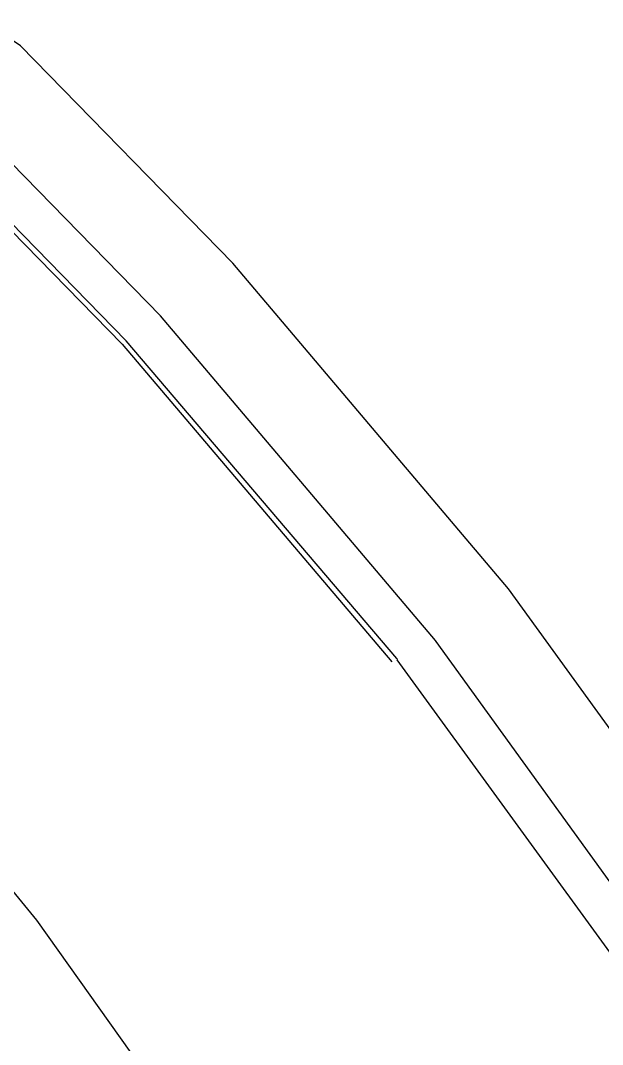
# Model space of a CAD drawing. Header units: millimetres. Extents: x -41292 to 298682, y -22072 to 33155.
# Drawn here: x 31931.07 to 31949.64, y -8867.08 to -8834.38 of the extents above; entities that cross this region are included whole.
import ezdxf

# ---------------------------------------------------------------- set-up
doc = ezdxf.new("R2010")
doc.units = ezdxf.units.MM

# ---------------------------------------------------------------- blocks, each defined once
blk = doc.blocks.new('rmfnasesx')
for p, q in [((59394.347, 6677.232), (59393.162, 6678.046)), ((59401.123, 6670.295), (59394.347, 6677.232)), ((59398.815, 6668.612), (59392.038, 6675.55)), ((59390.809, 6674.654), (59397.586, 6667.716)), ((59397.719, 6667.813), (59390.94, 6674.75)), ((59409.919, 6659.898), (59401.123, 6670.295)), ((59407.587, 6658.249), (59398.815, 6668.612)), ((59397.586, 6667.716), (59406.194, 6657.566)), ((59406.357, 6657.677), (59397.719, 6667.813)), ((59418.818, 6647.566), (59409.919, 6659.898)), ((59386.405, 6659.613), (59394.856, 6649.32)), ((59407.611, 6658.215), (59407.587, 6658.249)), ((59416.418, 6646.018), (59407.611, 6658.215)), ((59406.357, 6657.677), (59406.363, 6657.635)), ((59414.74, 6646.097), (59406.363, 6657.635)), ((59394.856, 6649.32), (59403.13, 6637.702))]:
    blk.add_line(p, q)

msp = doc.modelspace()

# ---------------------------------------------------------------- block references
msp.add_blockref('rmfnasesx', (-27463.272, -15512.431))

doc.saveas('drawing.dxf')
